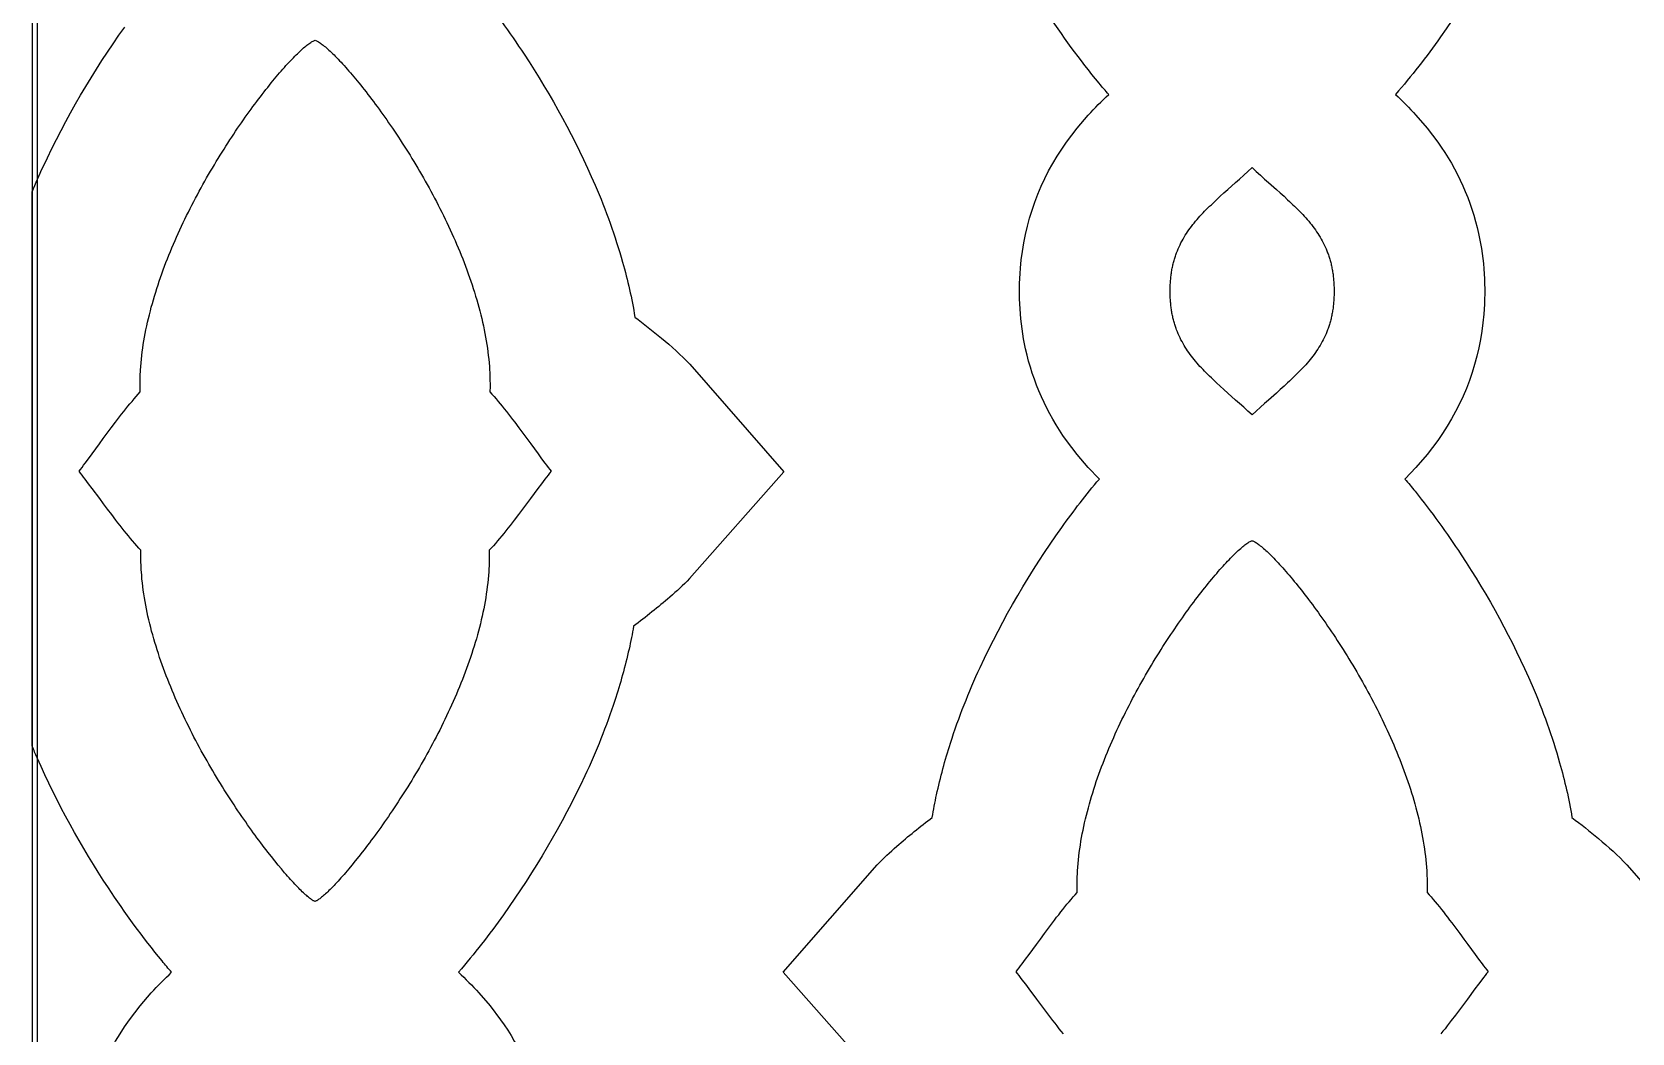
# Model space of a CAD drawing. Extents: x -522 to 490, y -765 to 755.
# Drawn here: x -207 to -23.7, y -243.7 to -129 of the extents above; entities that cross this region are included whole.
import ezdxf

# ---------------------------------------------------------------- set-up
doc = ezdxf.new("R2010")
doc.units = 0
doc.layers.add('Nível_Padrão', color=1, linetype='CONTINUOUS')

msp = doc.modelspace()

# ---------------------------------------------------------------- linework, layer by layer
at = {"layer": 'Nível_Padrão'}
for points in [[(-206.99, -379.47), (206.99, -379.47), (206.99, 379.47), (-206.99, 379.47), (-206.99, -379.47)], [(-206.41, -378.9), (206.41, -378.9), (206.41, 378.9), (-206.41, 378.9), (-206.41, -378.9)], [(-174.58, -129.93), (-174.51, -129.96), (-174.43, -129.99), (-174.35, -130.03), (-174.26, -130.07), (-174.17, -130.12), (-174.08, -130.19), (-173.97, -130.25), (-173.87, -130.33), (-173.76, -130.41), (-173.64, -130.5), (-173.52, -130.6), (-173.4, -130.7), (-173.27, -130.81), (-173.14, -130.93), (-173, -131.05), (-172.86, -131.18), (-172.71, -131.32), (-172.56, -131.47), (-172.41, -131.62), (-172.26, -131.77), (-172.1, -131.94), (-171.93, -132.1), (-171.77, -132.28), (-171.6, -132.46), (-171.43, -132.65), (-171.25, -132.84), (-171.07, -133.04), (-170.89, -133.25), (-170.71, -133.46), (-170.52, -133.67), (-170.33, -133.89), (-170.14, -134.12), (-169.95, -134.35), (-169.75, -134.59), (-169.55, -134.83), (-169.35, -135.08), (-169.15, -135.34), (-168.94, -135.59), (-168.74, -135.86), (-168.53, -136.13), (-168.32, -136.4), (-168.11, -136.68), (-167.89, -136.96), (-167.68, -137.25), (-167.46, -137.54), (-167.25, -137.83), (-167.03, -138.13), (-166.81, -138.44), (-166.59, -138.75), (-166.37, -139.06), (-166.15, -139.38), (-165.93, -139.7), (-165.71, -140.02), (-165.48, -140.35), (-165.26, -140.69), (-165.04, -141.02), (-164.82, -141.36), (-164.59, -141.71), (-164.37, -142.05), (-164.15, -142.4), (-163.92, -142.76), (-163.7, -143.11), (-163.48, -143.48), (-163.26, -143.84), (-163.04, -144.21), (-162.82, -144.57), (-162.6, -144.95), (-162.38, -145.32), (-162.16, -145.7), (-161.95, -146.08), (-161.73, -146.46), (-161.52, -146.85), (-161.31, -147.24), (-161.1, -147.63), (-160.89, -148.02), (-160.68, -148.42), (-160.47, -148.81), (-160.27, -149.21), (-160.07, -149.61), (-159.87, -150.02), (-159.67, -150.42), (-159.48, -150.83), (-159.28, -151.24), (-159.09, -151.65), (-158.9, -152.06), (-158.72, -152.48), (-158.54, -152.89), (-158.36, -153.31), (-158.18, -153.72), (-158.01, -154.14), (-157.83, -154.56), (-157.67, -154.98), (-157.5, -155.41), (-157.34, -155.83), (-157.18, -156.25), (-157.03, -156.68), (-156.88, -157.1), (-156.73, -157.53), (-156.59, -157.95), (-156.45, -158.38), (-156.32, -158.81), (-156.19, -159.24), (-156.06, -159.66), (-155.94, -160.09), (-155.82, -160.52), (-155.71, -160.95), (-155.6, -161.38), (-155.49, -161.8), (-155.39, -162.23), (-155.3, -162.66), (-155.21, -163.09), (-155.13, -163.51), (-155.05, -163.94), (-154.97, -164.36), (-154.9, -164.79), (-154.84, -165.21), (-154.78, -165.64), (-154.73, -166.06), (-154.69, -166.48), (-154.65, -166.9), (-154.61, -167.32), (-154.58, -167.74), (-154.57, -167.95), (-154.56, -168.16), (-154.55, -168.37), (-154.54, -168.57), (-154.54, -168.78), (-154.54, -168.99), (-154.53, -169.2), (-154.53, -169.4), (-154.53, -169.61), (-154.53, -169.81), (-154.54, -170.02), (-154.54, -170.22), (-154.31, -170.48), (-154.08, -170.75), (-153.85, -171.02), (-153.61, -171.3), (-153.37, -171.58), (-153.13, -171.87), (-152.9, -172.17), (-152.66, -172.47), (-152.42, -172.77), (-152.18, -173.07), (-151.95, -173.38), (-151.71, -173.69), (-151.24, -174.32), (-150.78, -174.94), (-150.32, -175.56), (-149.88, -176.17), (-149.03, -177.33), (-148.63, -177.87), (-148.24, -178.39), (-148.06, -178.63), (-147.88, -178.87), (-147.7, -179.09), (-147.54, -179.31), (-147.71, -179.52), (-147.88, -179.74), (-148.06, -179.98), (-148.25, -180.22), (-148.64, -180.74), (-149.05, -181.28), (-149.91, -182.44), (-150.36, -183.05), (-150.82, -183.66), (-151.28, -184.28), (-151.76, -184.91), (-152, -185.21), (-152.24, -185.52), (-152.48, -185.83), (-152.72, -186.13), (-152.96, -186.43), (-153.2, -186.72), (-153.44, -187.01), (-153.68, -187.3), (-153.92, -187.57), (-154.15, -187.84), (-154.39, -188.11), (-154.62, -188.36), (-154.62, -188.57), (-154.62, -188.77), (-154.62, -188.98), (-154.62, -189.18), (-154.62, -189.39), (-154.62, -189.6), (-154.63, -189.8), (-154.64, -190.01), (-154.65, -190.22), (-154.66, -190.43), (-154.67, -190.64), (-154.68, -190.85), (-154.72, -191.26), (-154.75, -191.68), (-154.8, -192.1), (-154.85, -192.53), (-154.9, -192.95), (-154.96, -193.37), (-155.03, -193.8), (-155.1, -194.22), (-155.18, -194.65), (-155.26, -195.07), (-155.35, -195.5), (-155.44, -195.93), (-155.54, -196.35), (-155.64, -196.78), (-155.75, -197.21), (-155.86, -197.64), (-155.98, -198.06), (-156.1, -198.49), (-156.23, -198.92), (-156.36, -199.35), (-156.49, -199.77), (-156.63, -200.2), (-156.77, -200.63), (-156.92, -201.05), (-157.07, -201.48), (-157.22, -201.9), (-157.38, -202.33), (-157.54, -202.75), (-157.7, -203.17), (-157.87, -203.59), (-158.04, -204.02), (-158.21, -204.43), (-158.39, -204.85), (-158.57, -205.27), (-158.75, -205.69), (-158.94, -206.1), (-159.13, -206.51), (-159.32, -206.92), (-159.51, -207.33), (-159.7, -207.74), (-159.9, -208.15), (-160.1, -208.55), (-160.3, -208.96), (-160.51, -209.36), (-160.71, -209.76), (-160.92, -210.15), (-161.13, -210.55), (-161.34, -210.94), (-161.55, -211.33), (-161.77, -211.72), (-161.98, -212.1), (-162.2, -212.49), (-162.41, -212.87), (-162.63, -213.24), (-162.85, -213.62), (-163.07, -213.99), (-163.29, -214.36), (-163.51, -214.72), (-163.74, -215.09), (-163.96, -215.45), (-164.18, -215.8), (-164.4, -216.16), (-164.63, -216.51), (-164.85, -216.85), (-165.07, -217.2), (-165.3, -217.54), (-165.52, -217.87), (-165.74, -218.2), (-165.96, -218.53), (-166.18, -218.86), (-166.4, -219.18), (-166.62, -219.49), (-166.84, -219.81), (-167.06, -220.11), (-167.28, -220.42), (-167.5, -220.72), (-167.71, -221.01), (-167.92, -221.3), (-168.14, -221.59), (-168.35, -221.87), (-168.56, -222.15), (-168.76, -222.42), (-168.97, -222.69), (-169.17, -222.95), (-169.58, -223.46), (-169.97, -223.95), (-170.35, -224.42), (-170.73, -224.87), (-171.09, -225.3), (-171.26, -225.5), (-171.44, -225.7), (-171.61, -225.89), (-171.78, -226.08), (-171.94, -226.26), (-172.1, -226.43), (-172.26, -226.6), (-172.41, -226.76), (-172.56, -226.92), (-172.71, -227.07), (-172.85, -227.21), (-172.99, -227.35), (-173.12, -227.48), (-173.25, -227.6), (-173.38, -227.72), (-173.5, -227.83), (-173.62, -227.93), (-173.73, -228.03), (-173.84, -228.12), (-173.94, -228.2), (-174.04, -228.28), (-174.13, -228.35), (-174.22, -228.41), (-174.3, -228.46), (-174.38, -228.51), (-174.45, -228.54), (-174.52, -228.57), (-174.58, -228.6), (-174.64, -228.57), (-174.71, -228.54), (-174.78, -228.51), (-174.86, -228.46), (-174.94, -228.41), (-175.03, -228.35), (-175.12, -228.28), (-175.22, -228.2), (-175.32, -228.12), (-175.43, -228.03), (-175.54, -227.93), (-175.66, -227.83), (-175.78, -227.72), (-175.91, -227.6), (-176.04, -227.48), (-176.17, -227.35), (-176.31, -227.21), (-176.45, -227.07), (-176.6, -226.92), (-176.75, -226.76), (-176.9, -226.6), (-177.06, -226.43), (-177.22, -226.26), (-177.38, -226.08), (-177.55, -225.89), (-177.72, -225.7), (-177.89, -225.5), (-178.07, -225.3), (-178.43, -224.87), (-178.81, -224.42), (-179.19, -223.95), (-179.58, -223.46), (-179.99, -222.95), (-180.19, -222.69), (-180.4, -222.42), (-180.6, -222.15), (-180.81, -221.87), (-181.02, -221.59), (-181.24, -221.3), (-181.45, -221.01), (-181.66, -220.72), (-181.88, -220.42), (-182.1, -220.11), (-182.32, -219.81), (-182.53, -219.49), (-182.75, -219.18), (-182.98, -218.86), (-183.2, -218.53), (-183.42, -218.2), (-183.64, -217.87), (-183.86, -217.54), (-184.09, -217.2), (-184.31, -216.85), (-184.53, -216.51), (-184.76, -216.16), (-184.98, -215.8), (-185.2, -215.45), (-185.42, -215.09), (-185.65, -214.72), (-185.87, -214.36), (-186.09, -213.99), (-186.31, -213.62), (-186.53, -213.24), (-186.75, -212.87), (-186.96, -212.49), (-187.18, -212.1), (-187.39, -211.72), (-187.61, -211.33), (-187.82, -210.94), (-188.03, -210.55), (-188.24, -210.15), (-188.45, -209.76), (-188.65, -209.36), (-188.86, -208.96), (-189.06, -208.55), (-189.26, -208.15), (-189.46, -207.74), (-189.65, -207.33), (-189.84, -206.92), (-190.03, -206.51), (-190.22, -206.1), (-190.41, -205.69), (-190.59, -205.27), (-190.77, -204.85), (-190.95, -204.43), (-191.12, -204.02), (-191.29, -203.59), (-191.46, -203.17), (-191.62, -202.75), (-191.78, -202.33), (-191.94, -201.9), (-192.09, -201.48), (-192.24, -201.05), (-192.39, -200.63), (-192.53, -200.2), (-192.67, -199.77), (-192.8, -199.35), (-192.93, -198.92), (-193.06, -198.49), (-193.18, -198.06), (-193.3, -197.64), (-193.41, -197.21), (-193.52, -196.78), (-193.62, -196.35), (-193.72, -195.93), (-193.81, -195.5), (-193.9, -195.07), (-193.98, -194.65), (-194.06, -194.22), (-194.13, -193.8), (-194.2, -193.37), (-194.26, -192.95), (-194.31, -192.53), (-194.36, -192.1), (-194.41, -191.68), (-194.44, -191.26), (-194.48, -190.85), (-194.49, -190.64), (-194.5, -190.43), (-194.51, -190.22), (-194.52, -190.01), (-194.53, -189.8), (-194.53, -189.6), (-194.54, -189.39), (-194.54, -189.18), (-194.54, -188.98), (-194.54, -188.77), (-194.54, -188.57), (-194.54, -188.36), (-194.77, -188.11), (-195.01, -187.84), (-195.24, -187.57), (-195.48, -187.3), (-195.72, -187.01), (-195.96, -186.72), (-196.2, -186.43), (-196.44, -186.13), (-196.68, -185.83), (-196.92, -185.52), (-197.16, -185.21), (-197.4, -184.91), (-197.88, -184.28), (-198.34, -183.66), (-198.8, -183.05), (-199.25, -182.44), (-200.11, -181.28), (-200.52, -180.74), (-200.91, -180.22), (-201.1, -179.98), (-201.28, -179.74), (-201.45, -179.52), (-201.62, -179.31), (-201.45, -179.09), (-201.28, -178.87), (-201.1, -178.63), (-200.92, -178.39), (-200.53, -177.87), (-200.13, -177.33), (-199.28, -176.17), (-198.84, -175.56), (-198.38, -174.94), (-197.92, -174.32), (-197.45, -173.69), (-197.21, -173.38), (-196.98, -173.07), (-196.74, -172.77), (-196.5, -172.47), (-196.26, -172.17), (-196.02, -171.87), (-195.79, -171.58), (-195.55, -171.3), (-195.31, -171.02), (-195.08, -170.75), (-194.85, -170.48), (-194.61, -170.22), (-194.62, -170.02), (-194.62, -169.81), (-194.63, -169.61), (-194.63, -169.4), (-194.63, -169.2), (-194.62, -168.99), (-194.62, -168.78), (-194.61, -168.57), (-194.61, -168.37), (-194.6, -168.16), (-194.59, -167.95), (-194.58, -167.74), (-194.55, -167.32), (-194.51, -166.9), (-194.47, -166.48), (-194.43, -166.06), (-194.38, -165.64), (-194.32, -165.21), (-194.26, -164.79), (-194.19, -164.36), (-194.11, -163.94), (-194.03, -163.51), (-193.95, -163.09), (-193.86, -162.66), (-193.77, -162.23), (-193.67, -161.8), (-193.56, -161.38), (-193.45, -160.95), (-193.34, -160.52), (-193.22, -160.09), (-193.1, -159.66), (-192.97, -159.24), (-192.84, -158.81), (-192.71, -158.38), (-192.57, -157.95), (-192.43, -157.53), (-192.28, -157.1), (-192.13, -156.68), (-191.98, -156.25), (-191.82, -155.83), (-191.66, -155.41), (-191.49, -154.98), (-191.33, -154.56), (-191.15, -154.14), (-190.98, -153.72), (-190.8, -153.31), (-190.62, -152.89), (-190.44, -152.48), (-190.26, -152.06), (-190.07, -151.65), (-189.88, -151.24), (-189.68, -150.83), (-189.49, -150.42), (-189.29, -150.02), (-189.09, -149.61), (-188.89, -149.21), (-188.69, -148.81), (-188.48, -148.42), (-188.27, -148.02), (-188.06, -147.63), (-187.85, -147.24), (-187.64, -146.85), (-187.43, -146.46), (-187.21, -146.08), (-187, -145.7), (-186.78, -145.32), (-186.56, -144.95), (-186.34, -144.57), (-186.12, -144.21), (-185.9, -143.84), (-185.68, -143.48), (-185.46, -143.11), (-185.24, -142.76), (-185.01, -142.4), (-184.79, -142.05), (-184.57, -141.71), (-184.34, -141.36), (-184.12, -141.02), (-183.9, -140.69), (-183.68, -140.35), (-183.45, -140.02), (-183.23, -139.7), (-183.01, -139.38), (-182.79, -139.06), (-182.57, -138.75), (-182.35, -138.44), (-182.13, -138.13), (-181.91, -137.83), (-181.7, -137.54), (-181.48, -137.25), (-181.27, -136.96), (-181.05, -136.68), (-180.84, -136.4), (-180.63, -136.13), (-180.42, -135.86), (-180.22, -135.59), (-180.01, -135.34), (-179.81, -135.08), (-179.61, -134.83), (-179.41, -134.59), (-179.21, -134.35), (-179.02, -134.12), (-178.83, -133.89), (-178.64, -133.67), (-178.45, -133.46), (-178.27, -133.25), (-178.09, -133.04), (-177.91, -132.84), (-177.73, -132.65), (-177.56, -132.46), (-177.39, -132.28), (-177.22, -132.1), (-177.06, -131.94), (-176.9, -131.77), (-176.75, -131.62), (-176.59, -131.47), (-176.45, -131.32), (-176.3, -131.18), (-176.16, -131.05), (-176.02, -130.93), (-175.89, -130.81), (-175.76, -130.7), (-175.64, -130.6), (-175.52, -130.5), (-175.4, -130.41), (-175.29, -130.33), (-175.19, -130.25), (-175.08, -130.19), (-174.99, -130.12), (-174.9, -130.07), (-174.81, -130.03), (-174.73, -129.99), (-174.65, -129.96), (-174.58, -129.93)], [(-76.62, -158.69), (-76.62, -158.53), (-76.62, -158.38), (-76.62, -158.22), (-76.61, -158.07), (-76.6, -157.92), (-76.59, -157.77), (-76.58, -157.62), (-76.57, -157.47), (-76.56, -157.32), (-76.55, -157.18), (-76.53, -157.03), (-76.51, -156.89), (-76.5, -156.75), (-76.48, -156.61), (-76.45, -156.47), (-76.43, -156.33), (-76.41, -156.2), (-76.38, -156.06), (-76.35, -155.93), (-76.33, -155.79), (-76.3, -155.66), (-76.27, -155.53), (-76.23, -155.4), (-76.2, -155.28), (-76.16, -155.15), (-76.13, -155.02), (-76.09, -154.9), (-76.05, -154.78), (-76.01, -154.65), (-75.97, -154.53), (-75.93, -154.41), (-75.88, -154.29), (-75.79, -154.05), (-75.7, -153.82), (-75.59, -153.59), (-75.49, -153.37), (-75.38, -153.14), (-75.26, -152.93), (-75.14, -152.71), (-75.02, -152.49), (-74.89, -152.28), (-74.76, -152.08), (-74.62, -151.87), (-74.48, -151.66), (-74.33, -151.46), (-74.18, -151.26), (-74.03, -151.06), (-73.87, -150.87), (-73.71, -150.67), (-73.54, -150.48), (-73.38, -150.29), (-73.2, -150.09), (-73.03, -149.9), (-72.85, -149.71), (-72.67, -149.52), (-72.48, -149.33), (-72.29, -149.14), (-72.1, -148.95), (-71.9, -148.77), (-71.71, -148.58), (-71.51, -148.39), (-71.3, -148.2), (-70.89, -147.81), (-70.46, -147.43), (-70.02, -147.04), (-69.12, -146.24), (-68.66, -145.83), (-68.19, -145.4), (-67.71, -144.97), (-67.23, -144.53), (-66.75, -144.97), (-66.27, -145.4), (-65.8, -145.83), (-65.34, -146.24), (-64.44, -147.04), (-64, -147.43), (-63.57, -147.81), (-63.16, -148.2), (-62.95, -148.39), (-62.75, -148.58), (-62.55, -148.77), (-62.36, -148.95), (-62.17, -149.14), (-61.98, -149.33), (-61.79, -149.52), (-61.61, -149.71), (-61.43, -149.9), (-61.26, -150.09), (-61.08, -150.29), (-60.91, -150.48), (-60.75, -150.67), (-60.59, -150.87), (-60.43, -151.06), (-60.28, -151.26), (-60.13, -151.46), (-59.98, -151.66), (-59.84, -151.87), (-59.7, -152.08), (-59.57, -152.28), (-59.44, -152.49), (-59.32, -152.71), (-59.2, -152.93), (-59.08, -153.14), (-58.97, -153.37), (-58.86, -153.59), (-58.76, -153.82), (-58.67, -154.05), (-58.58, -154.29), (-58.53, -154.41), (-58.49, -154.53), (-58.45, -154.65), (-58.41, -154.78), (-58.37, -154.9), (-58.33, -155.02), (-58.29, -155.15), (-58.26, -155.28), (-58.23, -155.4), (-58.19, -155.53), (-58.16, -155.66), (-58.13, -155.79), (-58.1, -155.93), (-58.08, -156.06), (-58.05, -156.2), (-58.03, -156.33), (-58.01, -156.47), (-57.98, -156.61), (-57.96, -156.75), (-57.95, -156.89), (-57.93, -157.03), (-57.91, -157.18), (-57.9, -157.32), (-57.89, -157.47), (-57.87, -157.62), (-57.86, -157.77), (-57.86, -157.92), (-57.85, -158.07), (-57.84, -158.22), (-57.84, -158.38), (-57.84, -158.53), (-57.84, -158.69), (-57.84, -158.85), (-57.84, -159.01), (-57.84, -159.16), (-57.85, -159.32), (-57.86, -159.47), (-57.86, -159.62), (-57.87, -159.77), (-57.89, -159.92), (-57.9, -160.06), (-57.91, -160.21), (-57.93, -160.35), (-57.95, -160.5), (-57.96, -160.64), (-57.98, -160.78), (-58.01, -160.92), (-58.03, -161.05), (-58.05, -161.19), (-58.08, -161.32), (-58.1, -161.46), (-58.13, -161.59), (-58.16, -161.72), (-58.19, -161.85), (-58.23, -161.98), (-58.26, -162.11), (-58.29, -162.24), (-58.33, -162.36), (-58.37, -162.49), (-58.41, -162.61), (-58.45, -162.73), (-58.49, -162.85), (-58.53, -162.97), (-58.58, -163.09), (-58.67, -163.33), (-58.76, -163.56), (-58.86, -163.79), (-58.97, -164.02), (-59.08, -164.24), (-59.2, -164.46), (-59.32, -164.68), (-59.44, -164.89), (-59.57, -165.1), (-59.7, -165.31), (-59.84, -165.52), (-59.98, -165.72), (-60.13, -165.92), (-60.28, -166.12), (-60.43, -166.32), (-60.59, -166.52), (-60.75, -166.71), (-60.91, -166.91), (-61.08, -167.1), (-61.26, -167.29), (-61.43, -167.48), (-61.61, -167.67), (-61.79, -167.86), (-61.98, -168.05), (-62.17, -168.24), (-62.36, -168.43), (-62.55, -168.62), (-62.75, -168.81), (-62.95, -169), (-63.16, -169.19), (-63.57, -169.57), (-64, -169.96), (-64.44, -170.35), (-65.34, -171.15), (-65.8, -171.56), (-66.27, -171.98), (-66.75, -172.41), (-67.23, -172.86), (-67.71, -172.41), (-68.19, -171.98), (-68.66, -171.56), (-69.12, -171.15), (-70.02, -170.35), (-70.46, -169.96), (-70.89, -169.57), (-71.3, -169.19), (-71.51, -169), (-71.71, -168.81), (-71.9, -168.62), (-72.1, -168.43), (-72.29, -168.24), (-72.48, -168.05), (-72.67, -167.86), (-72.85, -167.67), (-73.03, -167.48), (-73.2, -167.29), (-73.38, -167.1), (-73.54, -166.91), (-73.71, -166.71), (-73.87, -166.52), (-74.03, -166.32), (-74.18, -166.12), (-74.33, -165.92), (-74.48, -165.72), (-74.62, -165.52), (-74.76, -165.31), (-74.89, -165.1), (-75.02, -164.89), (-75.14, -164.68), (-75.26, -164.46), (-75.38, -164.24), (-75.49, -164.02), (-75.59, -163.79), (-75.7, -163.56), (-75.79, -163.33), (-75.88, -163.09), (-75.93, -162.97), (-75.97, -162.85), (-76.01, -162.73), (-76.05, -162.61), (-76.09, -162.49), (-76.13, -162.36), (-76.16, -162.24), (-76.2, -162.11), (-76.23, -161.98), (-76.27, -161.85), (-76.3, -161.72), (-76.33, -161.59), (-76.35, -161.46), (-76.38, -161.32), (-76.41, -161.19), (-76.43, -161.05), (-76.45, -160.92), (-76.48, -160.78), (-76.5, -160.64), (-76.51, -160.5), (-76.53, -160.35), (-76.55, -160.21), (-76.56, -160.06), (-76.57, -159.92), (-76.58, -159.77), (-76.59, -159.62), (-76.6, -159.47), (-76.61, -159.32), (-76.62, -159.16), (-76.62, -159.01), (-76.62, -158.85), (-76.62, -158.69)]]:
    msp.add_lwpolyline(points, close=True, dxfattribs=at)
for points in [[(-36.33, -113.66, -0.044806), (-45.65, -129.56, -0.025143), (-50.8, -136.14, -0.018552), (-48.46, -138.51), (-47.18, -140.01), (-45.97, -141.59, -0.10174), (-41.28, -152.09, -0.073786), (-40.69, -161.32, -0.136917), (-45.97, -175.79), (-47.18, -177.38), (-48.46, -178.87), (-49.7, -180.17), (-49.73, -180.2, -0.010994), (-48.56, -181.61, -0.023432), (-43.29, -188.87, -0.044194), (-35.15, -203.86, -0.032601), (-32, -212.7, -0.029067), (-30.59, -218.97, -0.009086), (-27.54, -221.39, -0.028841), (-24.29, -224.4), (-13.52, -236.7)], [(-155.91, -124.27, -0.023432), (-150.64, -131.53, -0.044194), (-142.5, -146.52, -0.032601), (-139.35, -155.36, -0.029067), (-137.94, -161.64, -0.009086), (-134.89, -164.05, -0.028841), (-131.64, -167.06), (-120.87, -179.36), (-131.69, -191.61, -0.022597), (-133.94, -193.73, -0.016332), (-138.09, -197.06, -0.015153), (-138.61, -199.68, -0.024314), (-140.24, -205.58, -0.029795), (-143.68, -214.22, -0.044806), (-153.01, -230.11, -0.025143), (-158.15, -236.7, -0.018552), (-155.81, -239.07), (-154.53, -240.56), (-153.32, -242.15, -0.10174), (-148.63, -252.65, -0.073786)], [(-110.11, -248.95), (-120.94, -236.7), (-110.17, -224.4, -0.022613), (-107.94, -222.27, -0.016223), (-103.87, -218.97, -0.0151), (-103.38, -216.38, -0.024526), (-101.79, -210.46, -0.030257), (-98.39, -201.78, -0.046542), (-89.04, -185.76, -0.021976), (-84.73, -180.2), (-84.76, -180.17), (-86, -178.87), (-87.28, -177.38), (-88.49, -175.79, -0.10174), (-93.18, -165.29, -0.073786), (-93.77, -156.06, -0.136917), (-88.49, -141.59), (-87.28, -140.01), (-86, -138.51, -0.018552), (-83.66, -136.14, -0.010911), (-84.76, -134.85, -0.026422), (-90.91, -126.48, -0.042848)], [(-201.12, -256.62, -0.136917), (-195.84, -242.15), (-194.63, -240.56), (-193.35, -239.07, -0.018552), (-191.01, -236.7, -0.010911), (-192.11, -235.41, -0.026422), (-198.26, -227.03, -0.042848), (-206.41, -212.15, -0.005028), (-206.99, -210.8), (-206.99, -147.28, -0.010058), (-205.74, -144.44, -0.046542), (-196.39, -128.42, -0.021976)]]:
    msp.add_lwpolyline(points, format="xyb", dxfattribs=at)
msp.add_lwpolyline([(-88.85, -243.77), (-89.09, -243.47), (-89.33, -243.17), (-89.57, -242.86), (-89.81, -242.55), (-90.05, -242.24), (-90.52, -241.62), (-90.99, -241), (-91.45, -240.39), (-91.9, -239.78), (-92.76, -238.62), (-93.17, -238.08), (-93.56, -237.56), (-93.75, -237.32), (-93.93, -237.08), (-94.1, -236.86), (-94.27, -236.64), (-94.1, -236.43), (-93.93, -236.21), (-93.75, -235.97), (-93.57, -235.73), (-93.18, -235.21), (-92.78, -234.67), (-91.93, -233.51), (-91.49, -232.9), (-91.03, -232.28), (-90.57, -231.66), (-90.1, -231.03), (-89.86, -230.72), (-89.63, -230.41), (-89.39, -230.11), (-89.15, -229.8), (-88.91, -229.5), (-88.67, -229.21), (-88.44, -228.92), (-88.2, -228.63), (-87.96, -228.36), (-87.73, -228.08), (-87.5, -227.82), (-87.26, -227.56), (-87.27, -227.36), (-87.27, -227.15), (-87.28, -226.95), (-87.28, -226.74), (-87.28, -226.53), (-87.27, -226.33), (-87.27, -226.12), (-87.26, -225.91), (-87.26, -225.71), (-87.25, -225.5), (-87.24, -225.29), (-87.23, -225.08), (-87.2, -224.66), (-87.16, -224.24), (-87.12, -223.82), (-87.08, -223.4), (-87.03, -222.98), (-86.97, -222.55), (-86.9, -222.13), (-86.84, -221.7), (-86.76, -221.28), (-86.68, -220.85), (-86.6, -220.42), (-86.51, -220), (-86.42, -219.57), (-86.32, -219.14), (-86.21, -218.71), (-86.1, -218.29), (-85.99, -217.86), (-85.87, -217.43), (-85.75, -217), (-85.62, -216.57), (-85.49, -216.15), (-85.36, -215.72), (-85.22, -215.29), (-85.08, -214.87), (-84.93, -214.44), (-84.78, -214.02), (-84.63, -213.59), (-84.47, -213.17), (-84.31, -212.74), (-84.14, -212.32), (-83.97, -211.9), (-83.8, -211.48), (-83.63, -211.06), (-83.45, -210.64), (-83.27, -210.23), (-83.09, -209.81), (-82.9, -209.4), (-82.72, -208.99), (-82.53, -208.58), (-82.33, -208.17), (-82.14, -207.76), (-81.94, -207.36), (-81.74, -206.95), (-81.54, -206.55), (-81.33, -206.15), (-81.13, -205.76), (-80.92, -205.36), (-80.71, -204.97), (-80.5, -204.58), (-80.29, -204.19), (-80.08, -203.8), (-79.86, -203.42), (-79.65, -203.04), (-79.43, -202.66), (-79.21, -202.29), (-78.99, -201.91), (-78.77, -201.54), (-78.55, -201.18), (-78.33, -200.81), (-78.11, -200.45), (-77.89, -200.1), (-77.66, -199.74), (-77.44, -199.39), (-77.22, -199.04), (-76.99, -198.7), (-76.77, -198.36), (-76.55, -198.02), (-76.32, -197.69), (-76.1, -197.36), (-75.88, -197.04), (-75.66, -196.72), (-75.44, -196.4), (-75.22, -196.09), (-75, -195.78), (-74.78, -195.47), (-74.56, -195.17), (-74.35, -194.88), (-74.13, -194.59), (-73.92, -194.3), (-73.7, -194.02), (-73.49, -193.74), (-73.28, -193.46), (-73.07, -193.2), (-72.87, -192.93), (-72.66, -192.67), (-72.46, -192.42), (-72.26, -192.17), (-72.06, -191.93), (-71.86, -191.69), (-71.67, -191.46), (-71.48, -191.23), (-71.29, -191.01), (-71.1, -190.79), (-70.92, -190.58), (-70.74, -190.38), (-70.56, -190.18), (-70.38, -189.99), (-70.21, -189.8), (-70.04, -189.62), (-69.87, -189.44), (-69.71, -189.27), (-69.55, -189.11), (-69.4, -188.95), (-69.24, -188.8), (-69.1, -188.66), (-68.95, -188.52), (-68.81, -188.39), (-68.67, -188.27), (-68.54, -188.15), (-68.41, -188.04), (-68.29, -187.94), (-68.17, -187.84), (-68.05, -187.75), (-67.94, -187.67), (-67.84, -187.59), (-67.73, -187.52), (-67.64, -187.46), (-67.55, -187.41), (-67.46, -187.36), (-67.38, -187.33), (-67.3, -187.29), (-67.23, -187.27), (-67.23, -187.27), (-67.16, -187.29), (-67.08, -187.33), (-67, -187.36), (-66.91, -187.41), (-66.82, -187.46), (-66.73, -187.52), (-66.62, -187.59), (-66.52, -187.67), (-66.41, -187.75), (-66.29, -187.84), (-66.17, -187.94), (-66.05, -188.04), (-65.92, -188.15), (-65.79, -188.27), (-65.65, -188.39), (-65.51, -188.52), (-65.36, -188.66), (-65.21, -188.8), (-65.06, -188.95), (-64.91, -189.11), (-64.75, -189.27), (-64.58, -189.44), (-64.42, -189.62), (-64.25, -189.8), (-64.08, -189.99), (-63.9, -190.18), (-63.72, -190.38), (-63.54, -190.58), (-63.36, -190.79), (-63.17, -191.01), (-62.98, -191.23), (-62.79, -191.46), (-62.6, -191.69), (-62.4, -191.93), (-62.2, -192.17), (-62, -192.42), (-61.8, -192.67), (-61.59, -192.93), (-61.39, -193.2), (-61.18, -193.46), (-60.97, -193.74), (-60.76, -194.02), (-60.54, -194.3), (-60.33, -194.59), (-60.11, -194.88), (-59.9, -195.17), (-59.68, -195.47), (-59.46, -195.78), (-59.24, -196.09), (-59.02, -196.4), (-58.8, -196.72), (-58.58, -197.04), (-58.36, -197.36), (-58.13, -197.69), (-57.91, -198.02), (-57.69, -198.36), (-57.47, -198.7), (-57.24, -199.04), (-57.02, -199.39), (-56.8, -199.74), (-56.57, -200.1), (-56.35, -200.45), (-56.13, -200.81), (-55.91, -201.18), (-55.69, -201.54), (-55.47, -201.91), (-55.25, -202.29), (-55.03, -202.66), (-54.81, -203.04), (-54.6, -203.42), (-54.38, -203.8), (-54.17, -204.19), (-53.96, -204.58), (-53.75, -204.97), (-53.54, -205.36), (-53.33, -205.76), (-53.12, -206.15), (-52.92, -206.55), (-52.72, -206.95), (-52.52, -207.36), (-52.32, -207.76), (-52.13, -208.17), (-51.93, -208.58), (-51.74, -208.99), (-51.55, -209.4), (-51.37, -209.81), (-51.19, -210.23), (-51.01, -210.64), (-50.83, -211.06), (-50.66, -211.48), (-50.48, -211.9), (-50.32, -212.32), (-50.15, -212.74), (-49.99, -213.17), (-49.83, -213.59), (-49.68, -214.02), (-49.53, -214.44), (-49.38, -214.87), (-49.24, -215.29), (-49.1, -215.72), (-48.97, -216.15), (-48.83, -216.57), (-48.71, -217), (-48.59, -217.43), (-48.47, -217.86), (-48.35, -218.29), (-48.25, -218.71), (-48.14, -219.14), (-48.04, -219.57), (-47.95, -220), (-47.86, -220.42), (-47.78, -220.85), (-47.7, -221.28), (-47.62, -221.7), (-47.55, -222.13), (-47.49, -222.55), (-47.43, -222.98), (-47.38, -223.4), (-47.34, -223.82), (-47.3, -224.24), (-47.26, -224.66), (-47.23, -225.08), (-47.22, -225.29), (-47.21, -225.5), (-47.2, -225.71), (-47.19, -225.91), (-47.19, -226.12), (-47.18, -226.33), (-47.18, -226.53), (-47.18, -226.74), (-47.18, -226.95), (-47.18, -227.15), (-47.19, -227.36), (-47.19, -227.56), (-46.96, -227.82), (-46.73, -228.08), (-46.49, -228.36), (-46.26, -228.63), (-46.02, -228.92), (-45.78, -229.21), (-45.55, -229.5), (-45.31, -229.8), (-45.07, -230.11), (-44.83, -230.41), (-44.6, -230.72), (-44.36, -231.03), (-43.89, -231.66), (-43.43, -232.28), (-42.97, -232.9), (-42.53, -233.51), (-41.68, -234.67), (-41.28, -235.21), (-40.89, -235.73), (-40.71, -235.97), (-40.53, -236.21), (-40.35, -236.43), (-40.19, -236.64), (-40.36, -236.86), (-40.53, -237.08), (-40.71, -237.32), (-40.9, -237.56), (-41.29, -238.08), (-41.7, -238.62), (-42.56, -239.78), (-43.01, -240.39), (-43.47, -241), (-43.93, -241.62), (-44.41, -242.24), (-44.65, -242.55), (-44.89, -242.86), (-45.13, -243.17), (-45.37, -243.47), (-45.61, -243.77)], dxfattribs=at)

doc.saveas('drawing.dxf')
